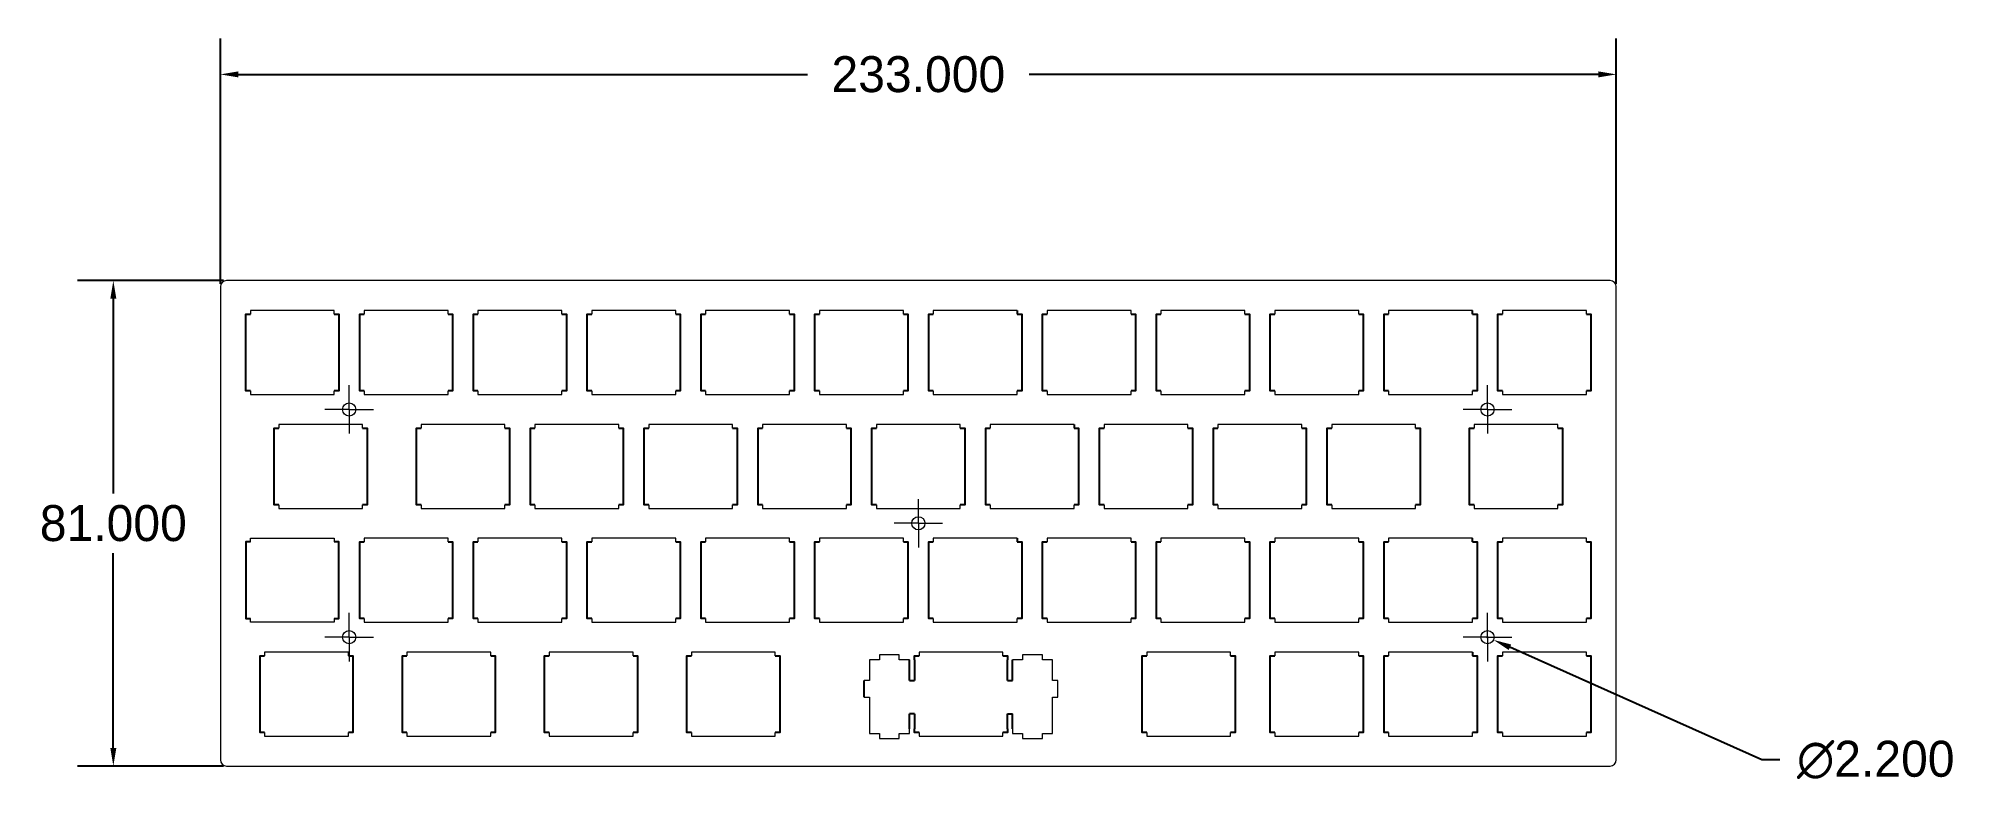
# Model space of a CAD drawing. Header units: inches. Extents: x 32 to 353, y 134 to 259.
import ezdxf

# ---------------------------------------------------------------- set-up
doc = ezdxf.new("R2010")
doc.units = ezdxf.units.IN
doc.header["$MEASUREMENT"] = 0
doc.header["$PDSIZE"] = -1
doc.dimstyles.new('Metric', dxfattribs={"dimtxt": 6, "dimasz": 3, "dimexe": 6, "dimexo": 0.5, "dimgap": 2, "dimtad": 0, "dimtih": 1, "dimtoh": 1, "dimdec": 3, "dimzin": 0, "dimdsep": 46, "dimtxsty": 'Standard', "dimcen": 0.09, "dimazin": 0, "dimtfac": 1, "dimtdec": 3, "dimtofl": 0, "dimtmove": 0, "dimatfit": 3, "dimfxl": 1, "dimtolj": 1, "dimtzin": 0, "dimarcsym": 0})

# ---------------------------------------------------------------- blocks, each defined once
blk = doc.blocks.new('SW_CENTERMARKSYMBOL_0')
at = {"color": 0, "linetype": 'Continuous', "lineweight": 0}
for p, q in [((0, 0.05), (0, 0.0795)), ((-0.05, 0), (-0.0795, 0)), ((0, 0), (-0.05, 0)), ((0, 0), (0, 0.05)), ((0, 0), (0, -0.05)), ((0, 0), (0.05, 0)), ((0.05, 0), (0.0795, 0)), ((0, -0.05), (0, -0.0795))]:
    blk.add_line(p, q, dxfattribs=at)
blk = doc.blocks.new('SW_CENTERMARKSYMBOL_1')
at = {"color": 0, "linetype": 'Continuous', "lineweight": 0}
for p, q in [((0, 0.05), (0, 0.0795)), ((-0.05, 0), (-0.0795, 0)), ((0, 0), (-0.05, 0)), ((0, 0), (0, 0.05)), ((0, 0), (0, -0.05)), ((0, 0), (0.05, 0)), ((0.05, 0), (0.0795, 0)), ((0, -0.05), (0, -0.0795))]:
    blk.add_line(p, q, dxfattribs=at)
blk = doc.blocks.new('SW_CENTERMARKSYMBOL_2')
at = {"color": 0, "linetype": 'Continuous', "lineweight": 0}
for p, q in [((0, 0.05), (0, 0.0795)), ((-0.05, 0), (-0.0795, 0)), ((0, 0), (-0.05, 0)), ((0, 0), (0, 0.05)), ((0, 0), (0, -0.05)), ((0, 0), (0.05, 0)), ((0.05, 0), (0.0795, 0)), ((0, -0.05), (0, -0.0795))]:
    blk.add_line(p, q, dxfattribs=at)
blk = doc.blocks.new('SW_CENTERMARKSYMBOL_3')
at = {"color": 0, "linetype": 'Continuous', "lineweight": 0}
for p, q in [((0, 0.05), (0, 0.0795)), ((-0.05, 0), (-0.0795, 0)), ((0, 0), (-0.05, 0)), ((0, 0), (0, 0.05)), ((0, 0), (0, -0.05)), ((0, 0), (0.05, 0)), ((0.05, 0), (0.0795, 0)), ((0, -0.05), (0, -0.0795))]:
    blk.add_line(p, q, dxfattribs=at)
blk = doc.blocks.new('SW_CENTERMARKSYMBOL_4')
at = {"color": 0, "linetype": 'Continuous', "lineweight": 0}
for p, q in [((0, 0.05), (0, 0.0795)), ((-0.05, 0), (-0.0795, 0)), ((0, 0), (-0.05, 0)), ((0, 0), (0, 0.05)), ((0, 0), (0, -0.05)), ((0, 0), (0.05, 0)), ((0.05, 0), (0.0795, 0)), ((0, -0.05), (0, -0.0795))]:
    blk.add_line(p, q, dxfattribs=at)
blk = doc.blocks.new('*D25')
at = {"color": 0, "lineweight": -2, "transparency": 16777216}
for p, q in [((62.36, 217.84), (62.36, 258.76)), ((295.36, 217.84), (295.36, 258.76)), ((65.36, 252.76), (160.36, 252.76)), ((292.36, 252.76), (197.36, 252.76))]:
    blk.add_line(p, q, dxfattribs=at)
at = {"color": 0, "transparency": 16777216}
for points in [[(65.36, 253.26), (65.36, 252.26), (62.36, 252.76)], [(292.36, 253.26), (292.36, 252.26), (295.36, 252.76)]]:
    blk.add_solid(points, dxfattribs=at)
at = {"layer": 'Defpoints', "color": 0, "transparency": 16777216}
for p in [(295.36, 252.76), (62.36, 217.34), (295.36, 217.34)]:
    blk.add_point(p, dxfattribs=at)
at = {"color": 0, "transparency": 16777216, "insert": (178.86, 252.76), "char_height": 6, "attachment_point": 5}
blk.add_mtext('\\A1;233.000', dxfattribs=at)
blk = doc.blocks.new('*D26')
at = {"color": 0, "lineweight": -2, "transparency": 16777216}
for p, q in [((62.88, 218.35), (38.49, 218.35)), ((44.49, 215.35), (44.49, 182.85)), ((44.49, 140.35), (44.49, 172.85)), ((62.88, 137.35), (38.49, 137.35))]:
    blk.add_line(p, q, dxfattribs=at)
at = {"color": 0, "transparency": 16777216}
for points in [[(43.99, 215.35), (44.99, 215.35), (44.49, 218.35)], [(43.99, 140.35), (44.99, 140.35), (44.49, 137.35)]]:
    blk.add_solid(points, dxfattribs=at)
at = {"layer": 'Defpoints', "color": 0, "transparency": 16777216}
for p in [(63.38, 218.35), (44.49, 137.35), (63.38, 137.35)]:
    blk.add_point(p, dxfattribs=at)
at = {"color": 0, "transparency": 16777216, "insert": (44.49, 177.85), "char_height": 6, "attachment_point": 5}
blk.add_mtext('\\A1;81.000', dxfattribs=at)
blk = doc.blocks.new('*D27')
at = {"color": 0, "lineweight": -2, "transparency": 16777216}
for p, q in [((273.77, 158.85), (273.95, 158.85)), ((273.86, 158.76), (273.86, 158.94)), ((319.67, 138.37), (277.6, 157.18)), ((322.67, 138.37), (319.67, 138.37))]:
    blk.add_line(p, q, dxfattribs=at)
at = {"color": 0, "transparency": 16777216}
blk.add_solid([(277.81, 157.63), (277.4, 156.72), (274.86, 158.4)], dxfattribs=at)
at = {"layer": 'Defpoints', "color": 0, "transparency": 16777216}
for p in [(272.86, 159.3), (274.86, 158.4)]:
    blk.add_point(p, dxfattribs=at)
at = {"color": 0, "transparency": 16777216, "insert": (338.67, 138.37), "char_height": 6, "attachment_point": 5}
blk.add_mtext('\\A1;∅2.200', dxfattribs=at)

msp = doc.modelspace()

# ---------------------------------------------------------------- linework, layer by layer
at = {"color": 7, "linetype": 'Continuous', "lineweight": 15}
for p, q in [((294.3441, 218.3518), (63.376, 218.3518)), ((62.36, 217.3358), (62.36, 138.3677)), ((295.3601, 138.3677), (295.3601, 217.3358)), ((81.3599, 213.3519), (67.3599, 213.3519)), ((67.3599, 213.3519), (67.3599, 212.7519)), ((81.3599, 212.7519), (81.3599, 213.3519)), ((100.36, 213.3519), (86.36, 213.3519)), ((86.36, 213.3519), (86.36, 212.7519)), ((100.36, 212.7519), (100.36, 213.3519)), ((119.36, 213.3519), (105.36, 213.3519)), ((105.36, 213.3519), (105.36, 212.7519)), ((119.36, 212.7519), (119.36, 213.3519)), ((138.3601, 213.3519), (124.36, 213.3519)), ((124.36, 213.3519), (124.36, 212.7519)), ((138.3601, 212.7519), (138.3601, 213.3519)), ((157.3601, 213.3519), (143.3601, 213.3519)), ((143.3601, 213.3519), (143.3601, 212.7519)), ((157.3601, 212.7519), (157.3601, 213.3519)), ((176.3601, 213.3519), (162.3601, 213.3519)), ((162.3601, 213.3519), (162.3601, 212.7519)), ((176.3601, 212.7519), (176.3601, 213.3519)), ((195.3602, 213.3519), (181.3604, 213.3519)), ((181.3604, 213.3519), (181.3604, 212.7519)), ((214.3601, 213.3519), (200.3599, 213.3519)), ((200.3599, 213.3519), (200.3599, 212.7519)), ((214.3601, 212.7519), (214.3601, 213.3519)), ((233.3605, 213.3519), (219.3603, 213.3519)), ((219.3603, 213.3519), (219.3603, 212.7519)), ((233.3605, 212.7519), (233.3605, 213.3519)), ((252.3605, 213.3519), (238.36, 213.3519)), ((238.36, 213.3519), (238.36, 212.7519)), ((252.3605, 212.7519), (252.3605, 213.3519)), ((271.3602, 213.3519), (257.3607, 213.3519)), ((257.3607, 213.3519), (257.3607, 212.7519)), ((290.3606, 213.3519), (276.3604, 213.3519)), ((276.3604, 213.3519), (276.3604, 212.7519)), ((290.3606, 212.7519), (290.3606, 213.3519)), ((67.3599, 199.9519), (67.3599, 199.3519)), ((67.3599, 199.3519), (81.3599, 199.3519)), ((81.3599, 199.3519), (81.3599, 199.9519)), ((86.36, 199.9519), (86.36, 199.3519)), ((86.36, 199.3519), (100.36, 199.3519)), ((100.36, 199.3519), (100.36, 199.9519)), ((105.36, 199.9519), (105.36, 199.3519)), ((105.36, 199.3519), (119.36, 199.3519)), ((119.36, 199.3519), (119.36, 199.9519)), ((124.36, 199.9519), (124.36, 199.3519)), ((124.36, 199.3519), (138.3601, 199.3519)), ((138.3601, 199.3519), (138.3601, 199.9519)), ((143.3601, 199.9519), (143.3601, 199.3519)), ((143.3601, 199.3519), (157.3601, 199.3519)), ((157.3601, 199.3519), (157.3601, 199.9519)), ((162.3601, 199.9519), (162.3601, 199.3519)), ((162.3601, 199.3519), (176.3601, 199.3519)), ((176.3601, 199.3519), (176.3601, 199.9519)), ((181.3604, 199.9519), (181.3604, 199.3519)), ((181.3604, 199.3519), (195.3602, 199.3519)), ((195.3602, 199.3519), (195.3604, 199.9519)), ((200.3599, 199.9519), (200.3599, 199.3519)), ((200.3599, 199.3519), (214.3601, 199.3519)), ((214.3601, 199.3519), (214.3601, 199.9519)), ((219.3603, 199.9519), (219.3603, 199.3519)), ((219.3603, 199.3519), (233.3605, 199.3519)), ((233.3605, 199.3519), (233.3605, 199.9519)), ((238.36, 199.9519), (238.36, 199.3519)), ((238.36, 199.3519), (252.3605, 199.3519)), ((252.3605, 199.3519), (252.3605, 199.9519)), ((257.3607, 199.9519), (257.3607, 199.3519)), ((257.3607, 199.3519), (271.3602, 199.3519)), ((271.3602, 199.3519), (271.3607, 199.9519)), ((276.3604, 199.9519), (276.3604, 199.3519)), ((276.3604, 199.3519), (290.3606, 199.3519)), ((290.3606, 199.3519), (290.3606, 199.9519)), ((86.1099, 194.3519), (72.1099, 194.3519)), ((72.1099, 194.3519), (72.1099, 193.7518)), ((86.1099, 193.7518), (86.1099, 194.3519)), ((109.8599, 194.3519), (95.8599, 194.3519)), ((95.8599, 194.3519), (95.8599, 193.7518)), ((109.8599, 193.7518), (109.8599, 194.3519)), ((128.86, 194.3519), (114.8599, 194.3519)), ((114.8599, 194.3519), (114.8599, 193.7518)), ((128.86, 193.7518), (128.86, 194.3519)), ((147.86, 194.3519), (133.86, 194.3519)), ((133.86, 194.3519), (133.86, 193.7518)), ((147.86, 193.7518), (147.86, 194.3519)), ((166.86, 194.3519), (152.86, 194.3519)), ((152.86, 194.3519), (152.86, 193.7518)), ((166.86, 193.7518), (166.86, 194.3519)), ((185.8601, 194.3519), (171.8601, 194.3519)), ((171.8601, 194.3519), (171.8601, 193.7518)), ((185.8601, 193.7518), (185.8601, 194.3519)), ((204.8601, 194.3519), (190.8603, 194.3519)), ((190.8603, 194.3519), (190.8603, 193.7518)), ((223.86, 194.3519), (209.8598, 194.3519)), ((209.8598, 194.3519), (209.8598, 193.7518)), ((223.86, 193.7518), (223.86, 194.3519)), ((242.8604, 194.3519), (228.8602, 194.3519)), ((228.8602, 194.3519), (228.8602, 193.7518)), ((242.8604, 193.7518), (242.8604, 194.3519)), ((261.8605, 194.3519), (247.8599, 194.3519)), ((247.8599, 194.3519), (247.8599, 193.7518)), ((261.8605, 193.7518), (261.8605, 194.3519)), ((285.6105, 194.3519), (271.6099, 194.3519)), ((271.6099, 194.3519), (271.6099, 193.7518)), ((285.6105, 193.7518), (285.6105, 194.3519)), ((72.1099, 180.9518), (72.1099, 180.3519)), ((72.1099, 180.3519), (86.1099, 180.3519)), ((86.1099, 180.3519), (86.1099, 180.9518)), ((95.8599, 180.9518), (95.8599, 180.3519)), ((95.8599, 180.3519), (109.8599, 180.3519)), ((109.8599, 180.3519), (109.8599, 180.9518)), ((114.8599, 180.9518), (114.8599, 180.3518)), ((114.8599, 180.3518), (128.86, 180.3518)), ((128.86, 180.3518), (128.86, 180.9518)), ((133.86, 180.9518), (133.86, 180.3518)), ((133.86, 180.3518), (147.86, 180.3518)), ((147.86, 180.3518), (147.86, 180.9518)), ((152.86, 180.9518), (152.86, 180.3518)), ((152.86, 180.3518), (166.86, 180.3518)), ((166.86, 180.3518), (166.86, 180.9518)), ((171.8601, 180.9518), (171.8601, 180.3518)), ((171.8601, 180.3518), (185.8601, 180.3518)), ((185.8601, 180.3518), (185.8601, 180.9518)), ((190.8603, 180.9518), (190.8603, 180.3518)), ((190.8603, 180.3518), (204.8601, 180.3518)), ((204.8601, 180.3518), (204.8603, 180.9518)), ((209.8598, 180.9518), (209.8598, 180.3518)), ((209.8598, 180.3518), (223.86, 180.3518)), ((223.86, 180.3518), (223.86, 180.9518)), ((228.8602, 180.9518), (228.8602, 180.3518)), ((228.8602, 180.3518), (242.8604, 180.3518)), ((242.8604, 180.3518), (242.8604, 180.9518)), ((247.8599, 180.9518), (247.8599, 180.3518)), ((247.8599, 180.3518), (261.8605, 180.3518)), ((261.8605, 180.3518), (261.8605, 180.9518)), ((271.6099, 180.9518), (271.6099, 180.3518)), ((271.6099, 180.3518), (285.6105, 180.3518)), ((285.6105, 180.3518), (285.6105, 180.9518)), ((67.3599, 175.3518), (81.3604, 175.3518)), ((67.3599, 174.7518), (67.3599, 175.3518)), ((81.3604, 175.3518), (81.3604, 174.7518)), ((100.36, 175.3518), (86.36, 175.3518)), ((86.36, 175.3518), (86.36, 174.7518)), ((100.36, 174.7518), (100.36, 175.3518)), ((119.36, 175.3518), (105.36, 175.3518)), ((105.36, 175.3518), (105.36, 174.7518)), ((119.36, 174.7518), (119.36, 175.3518)), ((138.3601, 175.3518), (124.36, 175.3518)), ((124.36, 175.3518), (124.36, 174.7518)), ((138.3601, 174.7518), (138.3601, 175.3518)), ((157.3601, 175.3518), (143.3601, 175.3518)), ((143.3601, 175.3518), (143.3601, 174.7518)), ((157.3601, 174.7518), (157.3601, 175.3518)), ((176.3601, 175.3518), (162.3601, 175.3518)), ((162.3601, 175.3518), (162.3601, 174.7518)), ((176.3601, 174.7518), (176.3601, 175.3518)), ((195.3602, 175.3518), (181.3604, 175.3518)), ((181.3604, 175.3518), (181.3604, 174.7518)), ((214.3601, 175.3518), (200.3599, 175.3518)), ((200.3599, 175.3518), (200.3599, 174.7518)), ((214.3601, 174.7518), (214.3601, 175.3518)), ((233.3605, 175.3518), (219.3603, 175.3518)), ((219.3603, 175.3518), (219.3603, 174.7518)), ((233.3605, 174.7518), (233.3605, 175.3518)), ((252.3605, 175.3518), (238.36, 175.3518)), ((238.36, 175.3518), (238.36, 174.7518)), ((252.3605, 174.7518), (252.3605, 175.3518)), ((271.3602, 175.3518), (257.3607, 175.3518)), ((257.3607, 175.3518), (257.3607, 174.7518)), ((290.3606, 175.3518), (276.3604, 175.3518)), ((276.3604, 175.3518), (276.3604, 174.7518)), ((290.3606, 174.7518), (290.3606, 175.3518)), ((67.3599, 161.3518), (67.3599, 161.9518)), ((81.3604, 161.3518), (67.3599, 161.3518)), ((81.3604, 161.9518), (81.3604, 161.3518)), ((86.36, 161.9518), (86.36, 161.3518)), ((86.36, 161.3518), (100.36, 161.3518)), ((100.36, 161.3518), (100.36, 161.9518)), ((105.36, 161.9518), (105.36, 161.3518)), ((105.36, 161.3518), (119.36, 161.3518)), ((119.36, 161.3518), (119.36, 161.9518)), ((124.36, 161.9518), (124.36, 161.3518)), ((124.36, 161.3518), (138.3601, 161.3518)), ((138.3601, 161.3518), (138.3601, 161.9518)), ((143.3601, 161.9518), (143.3601, 161.3518)), ((143.3601, 161.3518), (157.3601, 161.3518)), ((157.3601, 161.3518), (157.3601, 161.9518)), ((162.3601, 161.9518), (162.3601, 161.3518)), ((162.3601, 161.3518), (176.3601, 161.3518)), ((176.3601, 161.3518), (176.3601, 161.9518)), ((181.3604, 161.9518), (181.3604, 161.3518)), ((181.3604, 161.3518), (195.3602, 161.3518)), ((195.3602, 161.3518), (195.3604, 161.9518)), ((200.3599, 161.9518), (200.3599, 161.3518)), ((200.3599, 161.3518), (214.3601, 161.3518)), ((214.3601, 161.3518), (214.3601, 161.9518)), ((219.3603, 161.9518), (219.3603, 161.3518)), ((219.3603, 161.3518), (233.3605, 161.3518)), ((233.3605, 161.3518), (233.3605, 161.9518)), ((238.36, 161.9518), (238.36, 161.3518)), ((238.36, 161.3518), (252.3605, 161.3518)), ((252.3605, 161.3518), (252.3605, 161.9518)), ((257.3607, 161.9518), (257.3607, 161.3518)), ((257.3607, 161.3518), (271.3602, 161.3518)), ((271.3602, 161.3518), (271.3607, 161.9518)), ((276.3604, 161.9518), (276.3604, 161.3518)), ((276.3604, 161.3518), (290.3606, 161.3518)), ((290.3606, 161.3518), (290.3606, 161.9518)), ((83.7349, 156.3518), (69.7349, 156.3518)), ((69.7349, 156.3518), (69.7349, 155.7518)), ((83.7349, 155.7518), (83.7349, 156.3518)), ((107.4849, 156.3518), (93.4849, 156.3518)), ((93.4849, 156.3518), (93.4849, 155.7518)), ((107.4849, 155.7518), (107.4849, 156.3518)), ((131.2349, 156.3518), (117.2349, 156.3518)), ((117.2349, 156.3518), (117.2349, 155.7518)), ((131.2349, 155.7518), (131.2349, 156.3518)), ((154.9849, 156.3518), (140.9849, 156.3518)), ((140.9849, 156.3518), (140.9849, 155.7518)), ((154.9849, 155.7518), (154.9849, 156.3518)), ((172.381, 155.0561), (170.7046, 155.0561)), ((170.7046, 155.0561), (170.7046, 151.6527)), ((175.6828, 155.8897), (172.381, 155.8897)), ((172.381, 155.8897), (172.381, 155.0561)), ((175.6828, 155.0561), (175.6828, 155.8897)), ((177.3592, 155.0561), (175.6828, 155.0561)), ((192.9849, 156.3518), (178.9849, 156.3518)), ((178.9849, 156.3518), (178.9849, 155.7518)), ((192.9849, 155.7518), (192.9849, 156.3518)), ((196.2569, 155.0561), (194.5805, 155.0561)), ((199.5587, 155.8897), (196.2569, 155.8897)), ((196.2569, 155.8897), (196.2569, 155.0561)), ((199.5587, 155.0561), (199.5587, 155.8897)), ((201.235, 155.0561), (199.5587, 155.0561)), ((201.235, 151.6527), (201.235, 155.0561)), ((230.9849, 156.3518), (216.9849, 156.3518)), ((216.9849, 156.3518), (216.9849, 155.7518)), ((230.9849, 155.7518), (230.9849, 156.3518)), ((252.3599, 156.3518), (238.3599, 156.3518)), ((238.3599, 156.3518), (238.3599, 155.7518)), ((252.3599, 155.7518), (252.3599, 156.3518)), ((271.3602, 156.3518), (257.3607, 156.3518)), ((257.3607, 156.3518), (257.3607, 155.7518)), ((290.3606, 156.3518), (276.3604, 156.3518)), ((276.3604, 156.3518), (276.3604, 155.7518)), ((290.3606, 155.7518), (290.3606, 156.3518)), ((170.7046, 151.6527), (169.8158, 151.6527)), ((202.1246, 151.6527), (201.235, 151.6527)), ((202.1246, 148.8587), (202.1246, 151.6527)), ((169.8158, 148.8587), (170.7046, 148.8587)), ((170.7046, 148.8587), (170.7046, 142.7626)), ((201.235, 142.7626), (201.235, 148.8587)), ((201.235, 148.8587), (202.1246, 148.8587)), ((69.7349, 142.9518), (69.7349, 142.3518)), ((69.7349, 142.3518), (83.7349, 142.3518)), ((83.7349, 142.3518), (83.7349, 142.9518)), ((93.4849, 142.9518), (93.4849, 142.3518)), ((93.4849, 142.3518), (107.4849, 142.3518)), ((107.4849, 142.3518), (107.4849, 142.9518)), ((117.2349, 142.9518), (117.2349, 142.3518)), ((117.2349, 142.3518), (131.2349, 142.3518)), ((131.2349, 142.3518), (131.2349, 142.9518)), ((140.9849, 142.9518), (140.9849, 142.3518)), ((140.9849, 142.3518), (154.9849, 142.3518)), ((154.9849, 142.3518), (154.9849, 142.9518)), ((170.7046, 142.7626), (172.381, 142.7626)), ((172.381, 142.7626), (172.381, 141.9195)), ((172.381, 141.9195), (175.6828, 141.9195)), ((175.6828, 141.9195), (175.6828, 142.7626)), ((175.6828, 142.7626), (177.3592, 142.7626)), ((177.3592, 142.7626), (177.3592, 143.5501)), ((178.9849, 142.9518), (178.9849, 142.3518)), ((178.9849, 142.3518), (192.9849, 142.3518)), ((192.9849, 142.3518), (192.9849, 142.9518)), ((194.5805, 143.5501), (194.5805, 142.7626)), ((194.5805, 142.7626), (196.2569, 142.7626)), ((196.2569, 142.7626), (196.2569, 141.9195)), ((196.2569, 141.9195), (199.5587, 141.9195)), ((199.5587, 141.9195), (199.5587, 142.7626)), ((199.5587, 142.7626), (201.235, 142.7626)), ((216.9849, 142.9518), (216.9849, 142.3518)), ((216.9849, 142.3518), (230.9849, 142.3518)), ((230.9849, 142.3518), (230.9849, 142.9518)), ((238.3599, 142.9518), (238.3599, 142.3518)), ((238.3599, 142.3518), (252.3599, 142.3518)), ((252.3599, 142.3518), (252.3599, 142.9518)), ((257.3607, 142.9518), (257.3607, 142.3518)), ((257.3607, 142.3518), (271.3602, 142.3518)), ((271.3602, 142.3518), (271.3607, 142.9518)), ((276.3604, 142.9518), (276.3604, 142.3518)), ((276.3604, 142.3518), (290.3606, 142.3518)), ((290.3606, 142.3518), (290.3606, 142.9518)), ((63.376, 137.3517), (294.3441, 137.3517))]:
    msp.add_line(p, q, dxfattribs=at)
for p, q in [((195.3602, 213.3519), (195.3604, 212.7519)), ((271.3607, 212.7519), (271.3602, 213.3519)), ((204.8601, 194.3519), (204.8603, 193.7518)), ((195.3602, 175.3518), (195.3604, 174.7518)), ((271.3607, 174.7518), (271.3602, 175.3518)), ((177.3592, 151.6527), (177.3592, 155.0561)), ((178.2349, 155.0561), (178.2349, 151.6527)), ((193.7349, 151.6527), (193.7349, 155.0561)), ((194.5805, 151.6527), (194.5805, 155.0561)), ((271.3602, 156.3518), (271.3607, 155.7518)), ((169.8158, 148.8587), (169.8158, 151.6527)), ((177.3592, 151.6527), (178.2349, 151.6527)), ((193.7349, 151.6527), (194.5805, 151.6527)), ((177.3592, 143.5501), (177.3592, 146.0547)), ((178.2349, 146.0547), (177.3592, 146.0547)), ((178.2349, 146.0547), (178.2349, 143.5501)), ((193.7349, 146.0547), (194.5805, 146.0547)), ((193.7349, 143.5501), (193.7349, 146.0547)), ((194.5805, 143.5501), (194.5805, 146.0547))]:
    msp.add_line(p, q)
for points in [[(67.3599, 199.9519), (66.6099, 199.9519), (66.6099, 212.7519), (67.3599, 212.7519)], [(81.3599, 212.7519), (82.1099, 212.7519), (82.1099, 199.9519), (81.3599, 199.9519)], [(86.36, 199.9519), (85.61, 199.9519), (85.61, 212.7519), (86.36, 212.7519)], [(100.36, 212.7519), (101.11, 212.7519), (101.11, 199.9519), (100.36, 199.9519)], [(105.36, 199.9519), (104.61, 199.9519), (104.61, 212.7519), (105.36, 212.7519)], [(119.36, 212.7519), (120.11, 212.7519), (120.11, 199.9519), (119.36, 199.9519)], [(124.36, 199.9519), (123.61, 199.9519), (123.61, 212.7519), (124.36, 212.7519)], [(138.3601, 212.7519), (139.11, 212.7519), (139.11, 199.9519), (138.3601, 199.9519)], [(143.3601, 199.9519), (142.6101, 199.9519), (142.6101, 212.7519), (143.3601, 212.7519)], [(157.3601, 212.7519), (158.1101, 212.7519), (158.1101, 199.9519), (157.3601, 199.9519)], [(162.3601, 199.9519), (161.6101, 199.9519), (161.6101, 212.7519), (162.3601, 212.7519)], [(176.3601, 212.7519), (177.1101, 212.7519), (177.1101, 199.9519), (176.3601, 199.9519)], [(181.3604, 199.9519), (180.6104, 199.9519), (180.6104, 212.7519), (181.3604, 212.7519)], [(195.3604, 212.7519), (196.1104, 212.7519), (196.1104, 199.9519), (195.3604, 199.9519)], [(200.3599, 199.9519), (199.6099, 199.9519), (199.6099, 212.7519), (200.3599, 212.7519)], [(214.3599, 212.7519), (215.1099, 212.7519), (215.1099, 199.9519), (214.3599, 199.9519)], [(219.3603, 199.9519), (218.6103, 199.9519), (218.6103, 212.7519), (219.3603, 212.7519)], [(233.3603, 212.7519), (234.1103, 212.7519), (234.1103, 199.9519), (233.3603, 199.9519)], [(238.36, 199.9519), (237.61, 199.9519), (237.61, 212.7519), (238.36, 212.7519)], [(252.36, 212.7519), (253.11, 212.7519), (253.11, 199.9519), (252.36, 199.9519)], [(257.3607, 199.9519), (256.6107, 199.9519), (256.6107, 212.7519), (257.3607, 212.7519)], [(271.3607, 212.7519), (272.1107, 212.7519), (272.1107, 199.9519), (271.3607, 199.9519)], [(276.3604, 199.9519), (275.6104, 199.9519), (275.6104, 212.7519), (276.3604, 212.7519)], [(290.3604, 212.7519), (291.1104, 212.7519), (291.1104, 199.9519), (290.3604, 199.9519)], [(72.1099, 180.9518), (71.3599, 180.9518), (71.3599, 193.7518), (72.1099, 193.7518)], [(86.1099, 193.7518), (86.8599, 193.7518), (86.8599, 180.9518), (86.1099, 180.9518)], [(95.8599, 180.9518), (95.1099, 180.9518), (95.1099, 193.7518), (95.8599, 193.7518)], [(109.8599, 193.7518), (110.6099, 193.7518), (110.6099, 180.9518), (109.8599, 180.9518)], [(114.8599, 180.9518), (114.11, 180.9518), (114.11, 193.7518), (114.8599, 193.7518)], [(128.86, 193.7518), (129.61, 193.7518), (129.61, 180.9518), (128.86, 180.9518)], [(133.86, 180.9518), (133.11, 180.9518), (133.11, 193.7518), (133.86, 193.7518)], [(147.86, 193.7518), (148.61, 193.7518), (148.61, 180.9518), (147.86, 180.9518)], [(152.86, 180.9518), (152.11, 180.9518), (152.11, 193.7518), (152.86, 193.7518)], [(166.8601, 193.7518), (167.61, 193.7518), (167.61, 180.9518), (166.8601, 180.9518)], [(171.8601, 180.9518), (171.1101, 180.9518), (171.1101, 193.7518), (171.8601, 193.7518)], [(185.8601, 193.7518), (186.6101, 193.7518), (186.6101, 180.9518), (185.8601, 180.9518)], [(190.8603, 180.9518), (190.1103, 180.9518), (190.1103, 193.7518), (190.8603, 193.7518)], [(204.8603, 193.7518), (205.6103, 193.7518), (205.6103, 180.9518), (204.8603, 180.9518)], [(209.8598, 180.9518), (209.1098, 180.9518), (209.1098, 193.7518), (209.8598, 193.7518)], [(223.8598, 193.7518), (224.6098, 193.7518), (224.6098, 180.9518), (223.8598, 180.9518)], [(228.8602, 180.9518), (228.1102, 180.9518), (228.1102, 193.7518), (228.8602, 193.7518)], [(242.8602, 193.7518), (243.6102, 193.7518), (243.6102, 180.9518), (242.8602, 180.9518)], [(247.8599, 180.9518), (247.1099, 180.9518), (247.1099, 193.7518), (247.8599, 193.7518)], [(261.8599, 193.7518), (262.6099, 193.7518), (262.6099, 180.9518), (261.8599, 180.9518)], [(271.6099, 180.9518), (270.8599, 180.9518), (270.8599, 193.7518), (271.6099, 193.7518)], [(285.6099, 193.7518), (286.3599, 193.7518), (286.3599, 180.9518), (285.6099, 180.9518)], [(67.3604, 174.7518), (66.6104, 174.7518), (66.6104, 161.9518), (67.3604, 161.9518)], [(81.3604, 161.9518), (82.1104, 161.9518), (82.1104, 174.7518), (81.3604, 174.7518)], [(86.36, 161.9518), (85.61, 161.9518), (85.61, 174.7518), (86.36, 174.7518)], [(100.36, 174.7518), (101.11, 174.7518), (101.11, 161.9518), (100.36, 161.9518)], [(105.36, 161.9518), (104.61, 161.9518), (104.61, 174.7518), (105.36, 174.7518)], [(119.36, 174.7518), (120.11, 174.7518), (120.11, 161.9518), (119.36, 161.9518)], [(124.36, 161.9518), (123.61, 161.9518), (123.61, 174.7518), (124.36, 174.7518)], [(138.3601, 174.7518), (139.11, 174.7518), (139.11, 161.9518), (138.3601, 161.9518)], [(143.3601, 161.9518), (142.6101, 161.9518), (142.6101, 174.7518), (143.3601, 174.7518)], [(157.3601, 174.7518), (158.1101, 174.7518), (158.1101, 161.9518), (157.3601, 161.9518)], [(162.3601, 161.9518), (161.6101, 161.9518), (161.6101, 174.7518), (162.3601, 174.7518)], [(176.3601, 174.7518), (177.1101, 174.7518), (177.1101, 161.9518), (176.3601, 161.9518)], [(181.3604, 161.9518), (180.6104, 161.9518), (180.6104, 174.7518), (181.3604, 174.7518)], [(195.3604, 174.7518), (196.1104, 174.7518), (196.1104, 161.9518), (195.3604, 161.9518)], [(200.3599, 161.9518), (199.6099, 161.9518), (199.6099, 174.7518), (200.3599, 174.7518)], [(214.3599, 174.7518), (215.1099, 174.7518), (215.1099, 161.9518), (214.3599, 161.9518)], [(219.3603, 161.9518), (218.6103, 161.9518), (218.6103, 174.7518), (219.3603, 174.7518)], [(233.3603, 174.7518), (234.1103, 174.7518), (234.1103, 161.9518), (233.3603, 161.9518)], [(238.36, 161.9518), (237.61, 161.9518), (237.61, 174.7518), (238.36, 174.7518)], [(252.36, 174.7518), (253.11, 174.7518), (253.11, 161.9518), (252.36, 161.9518)], [(257.3607, 161.9518), (256.6107, 161.9518), (256.6107, 174.7518), (257.3607, 174.7518)], [(271.3607, 174.7518), (272.1107, 174.7518), (272.1107, 161.9518), (271.3607, 161.9518)], [(276.3604, 161.9518), (275.6104, 161.9518), (275.6104, 174.7518), (276.3604, 174.7518)], [(290.3604, 174.7518), (291.1104, 174.7518), (291.1104, 161.9518), (290.3604, 161.9518)], [(69.7349, 142.9518), (68.9849, 142.9518), (68.9849, 155.7518), (69.7349, 155.7518)], [(83.7349, 155.7518), (84.4849, 155.7518), (84.4849, 142.9518), (83.7349, 142.9518)], [(93.4849, 142.9518), (92.7349, 142.9518), (92.7349, 155.7518), (93.4849, 155.7518)], [(107.4849, 155.7518), (108.2349, 155.7518), (108.2349, 142.9518), (107.4849, 142.9518)], [(117.2349, 142.9518), (116.4849, 142.9518), (116.4849, 155.7518), (117.2349, 155.7518)], [(131.2349, 155.7518), (131.9849, 155.7518), (131.9849, 142.9518), (131.2349, 142.9518)], [(140.9849, 142.9518), (140.2349, 142.9518), (140.2349, 155.7518), (140.9849, 155.7518)], [(154.9849, 155.7518), (155.7349, 155.7518), (155.7349, 142.9518), (154.9849, 142.9518)], [(178.2349, 155.0561), (178.2349, 155.7518), (178.9849, 155.7518)], [(192.9849, 155.7518), (193.7349, 155.7518), (193.7349, 155.0561)], [(216.9849, 142.9518), (216.2349, 142.9518), (216.2349, 155.7518), (216.9849, 155.7518)], [(230.9849, 155.7518), (231.7349, 155.7518), (231.7349, 142.9518), (230.9849, 142.9518)], [(238.3599, 142.9518), (237.6099, 142.9518), (237.6099, 155.7518), (238.3599, 155.7518)], [(252.3599, 155.7518), (253.1099, 155.7518), (253.1099, 142.9518), (252.3599, 142.9518)], [(257.3607, 142.9518), (256.6107, 142.9518), (256.6107, 155.7518), (257.3607, 155.7518)], [(271.3607, 155.7518), (272.1107, 155.7518), (272.1107, 142.9518), (271.3607, 142.9518)], [(276.3604, 142.9518), (275.6104, 142.9518), (275.6104, 155.7518), (276.3604, 155.7518)], [(290.3604, 155.7518), (291.1104, 155.7518), (291.1104, 142.9518), (290.3604, 142.9518)], [(178.9849, 142.9518), (178.2349, 142.9518), (178.2349, 143.5501)], [(193.7349, 143.5501), (193.7349, 142.9518), (192.9849, 142.9518)]]:
    msp.add_lwpolyline(points)
for centre in [(83.8598, 196.852), (273.8603, 196.852), (178.8601, 177.8519), (83.8598, 158.8519), (273.8603, 158.8519)]:
    msp.add_circle(centre, 1.1, dxfattribs=at)
for centre, start, end in [((63.376, 217.3358), 90, 180), ((294.3441, 217.3358), 0, 90), ((63.376, 138.3677), 180, 270), ((294.3441, 138.3677), 270, 0)]:
    msp.add_arc(centre, 1.016, start, end, dxfattribs=at)

# ---------------------------------------------------------------- block references
at = {"color": 7, "linetype": 'Continuous', "lineweight": 0, "xscale": 50.8, "yscale": 50.8, "zscale": 50.8}
for name, p in [('SW_CENTERMARKSYMBOL_3', (83.8598, 196.852)), ('SW_CENTERMARKSYMBOL_1', (273.8603, 196.852)), ('SW_CENTERMARKSYMBOL_2', (178.8601, 177.8519)), ('SW_CENTERMARKSYMBOL_4', (83.8598, 158.8519)), ('SW_CENTERMARKSYMBOL_0', (273.8603, 158.8519))]:
    msp.add_blockref(name, p, dxfattribs=at)

# ---------------------------------------------------------------- dimensions: what is measured, and where the dimension line sits
dim = msp.add_linear_dim(base=(295.3601, 252.7563), p1=(62.36, 217.3358), p2=(295.3601, 217.3358), dimstyle='Metric')
dim.commit()
dim.dimension.update_dxf_attribs({"geometry": '*D25', "text_midpoint": (178.8601, 252.7563)})
dim = msp.add_linear_dim(base=(44.4906, 137.3517), p1=(63.376, 218.3518), p2=(63.376, 137.3517), angle=90, dimstyle='Metric')
dim.commit()
dim.dimension.update_dxf_attribs({"geometry": '*D26', "text_midpoint": (44.4906, 177.8517)})
dim = msp.add_diameter_dim_2p(p1=(272.8561, 159.3008), p2=(274.8645, 158.4029), dimstyle='Metric')
dim.commit()
dim.dimension.update_dxf_attribs({"geometry": '*D27', "text_midpoint": (338.6686, 138.3712), "dimtype": 163})

doc.saveas('drawing.dxf')
